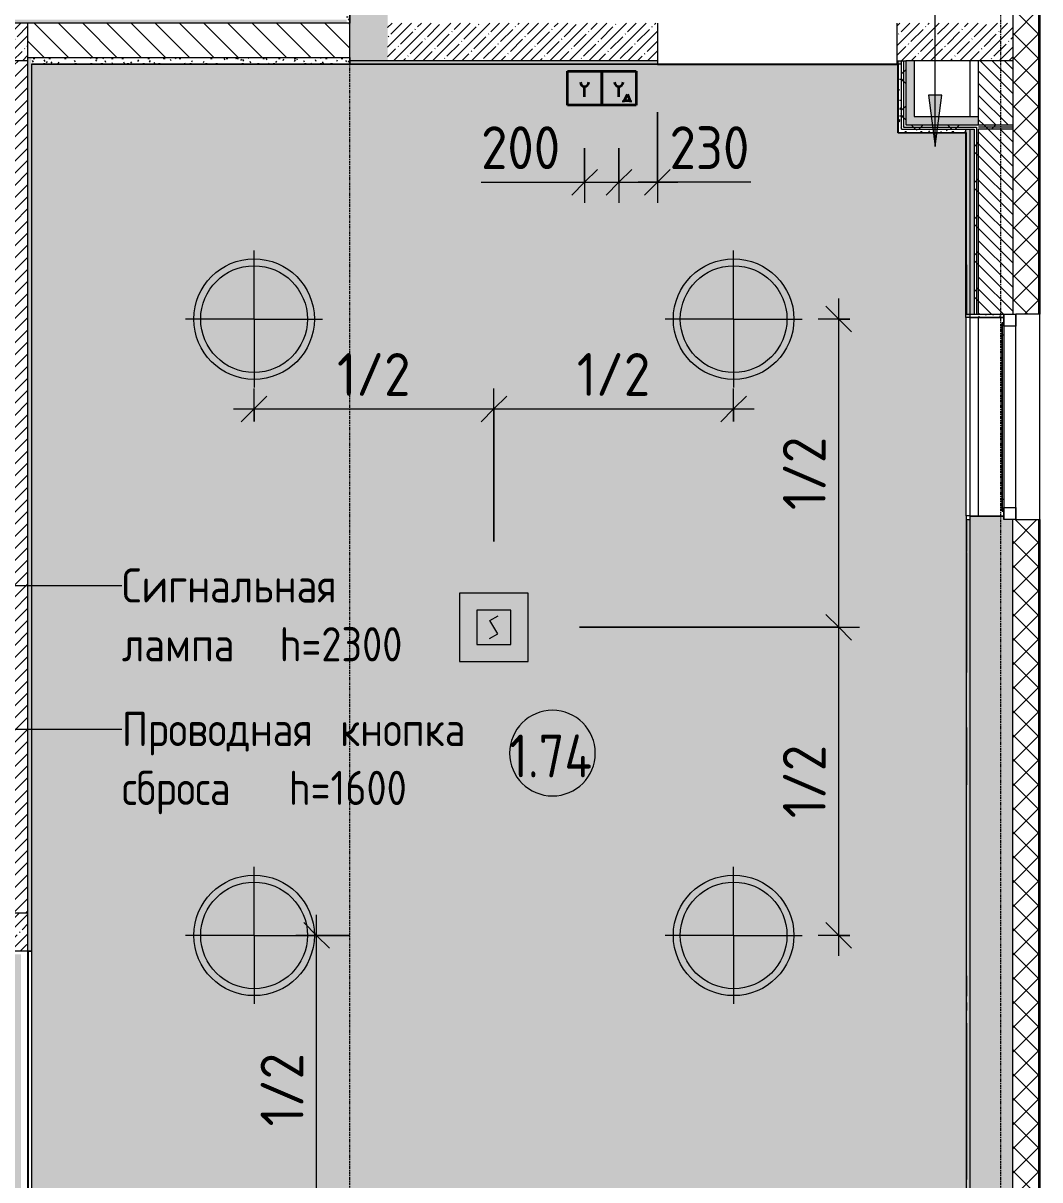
# Model space of a CAD drawing. Header units: millimetres. Extents: x 81610 to 276841, y -8553 to 29000.
# Drawn here: x 119302 to 125238, y 3843 to 10600 of the extents above; entities that cross this region are included whole.
import ezdxf

# ---------------------------------------------------------------- set-up
doc = ezdxf.new("R2010")
doc.units = ezdxf.units.MM
doc.linetypes.add('Осевая', pattern=[31.75, 6.35, -4.7625, 15.875, -4.7625])
for name, color, linetype, lineweight in [('A-ANNO-DIMS', 7, 'Continuous', 9), ('A-ANNO-DIMS-100', 7, 'Continuous', 9), ('A-ANNO-NOTE', 7, 'Continuous', 9), ('A-AREA-IDEN', 7, 'Continuous', 9), ('A-DETL-1', 7, 'Continuous', 35), ('A-GLAZ', 7, 'Continuous', 9), ('A-GLAZ-1', 7, 'Continuous', 13), ('A-WALL', 7, 'Continuous', 9), ('I-WALL', 7, 'Continuous', 9), ('Q-SPCQ', 7, 'Continuous', 9), ('Оси-2', 7, 'Осевая', 9)]:
    doc.layers.add(name, color=color, linetype=linetype, lineweight=lineweight)
for name, color, linetype, lineweight, true_color in [('A-CLNG-1', 7, 'Continuous', 9, 0xeaeaea), ('A-WALL-1', 7, 'Continuous', 9, 0x3c3c3c), ('A-WALL-2', 7, 'Continuous', 9, 0x535353), ('A-WALL-FNSH-1', 7, 'Continuous', 9, 0x3c3c3c), ('G-ANNO-TEXT-1', 7, 'Continuous', 9, 0x3c3c3c), ('I-WALL-1', 7, 'Continuous', 9, 0x535353), ('Q-SPCQ-4', 1, 'Continuous', 9, 0xff0000)]:
    doc.layers.add(name, color=color, linetype=linetype, lineweight=lineweight, true_color=true_color)
doc.layers.add('A-CLNG-PATT-1', color=7, linetype='Continuous', lineweight=9, transparency=1)
doc.styles.add('GOST Common', font='GOST_Common.ttf', dxfattribs={"width": 0.9, "height": 250})
doc.styles.add('GOST Common_1', font='GOST_Common.ttf', dxfattribs={"width": 0.9, "height": 200})
doc.styles.add('ISOCPEUR', font='isocpeur.ttf', dxfattribs={"width": 0.9, "height": 250})
doc.dimstyles.new('ISO-2_5_0_9К_БОЛЬШОЙ', dxfattribs={"dimscale": 304.8, "dimtxt": 248.995294, "dimasz": 0.492126, "dimexe": 0.393701, "dimexo": 0.984252, "dimgap": 0, "dimtad": 1, "dimdec": 0, "dimrnd": 10, "dimzin": 0, "dimdsep": 46, "dimtxsty": 'ISOCPEUR', "dimblk1": 'OBLIQUE', "dimblk2": 'OBLIQUE', "dimsah": 1, "dimcen": 0.09, "dimdle": 0.393701, "dimazin": 0, "dimtfac": 1, "dimtdec": 4, "dimtix": 1, "dimtmove": 0, "dimatfit": 3, "dimfxl": 1, "dimtvp": 1, "dimtolj": 1, "dimtzin": 0, "dimarcsym": 2})
doc.dimstyles.new('ISO-2_5_0_9К_БОЛЬШОЙ_1', dxfattribs={"dimscale": 304.8, "dimtxt": 248.995294, "dimasz": 0.492126, "dimexe": 0.393701, "dimexo": 0.984252, "dimgap": 0, "dimtad": 1, "dimdec": 0, "dimrnd": 10, "dimzin": 0, "dimdsep": 46, "dimtxsty": 'ISOCPEUR', "dimblk1": 'OBLIQUE', "dimblk2": 'OBLIQUE', "dimsah": 1, "dimcen": 0.09, "dimdle": 0.393701, "dimazin": 0, "dimtfac": 1, "dimtdec": 4, "dimtix": 1, "dimtmove": 1, "dimatfit": 3, "dimfxl": 1, "dimtvp": 1, "dimtolj": 1, "dimtzin": 0, "dimarcsym": 2})
pattern_1 = [(45, (0, 0), (-57.024626, 57.024626), []), (45, (57.025, 0), (-57.024626, 57.024626), [100.806, -20.161, 3.353, -16.808])]
pattern_2 = [(0, (0, 0), (121.92, 30.48), [10.058, -81.382, 10.058, -81.382, -487.68]), (0, (0, 0), (121.92, 30.48), [-182.88, 10.058, -172.822, 10.058, -81.382, -213.36]), (0, (0, 0), (121.92, 30.48), [-457.2, 10.058, -50.902, 10.058, -142.342]), (120, (45.72, 15.24), (-87.356454, 90.345817), [10.058, -81.382, 10.058, -81.382, -487.68]), (120, (45.72, 15.24), (-87.356454, 90.345817), [-182.88, 10.058, -172.822, 10.058, -81.382, -213.36]), (120, (45.72, 15.24), (-87.356454, 90.345817), [-457.2, 10.058, -50.902, 10.058, -142.342]), (240, (60.96, 76.2), (-34.563546, -120.825817), [10.058, -81.382, 10.058, -81.382, -487.68]), (240, (60.96, 76.2), (-34.563546, -120.825817), [-182.88, 10.058, -172.822, 10.058, -81.382, -213.36]), (240, (60.96, 76.2), (-34.563546, -120.825817), [-457.2, 10.058, -50.902, 10.058, -142.342])]
pattern_3 = [(45, (0, 0), (-106.06602, 106.06602), []), (135, (0, 0), (-106.06602, -106.06602), [])]

# ---------------------------------------------------------------- blocks, each defined once
blk = doc.blocks.new('120_Окно_СКБ_1Ст - 120_Окно_СКБ_1Ст 1200х2500_h_ с форточкой 3-24161067-Сводный план потолков 1 этажа в осях 23-33')
at = {"layer": 'A-GLAZ'}
for p, q in [((600, -57), (-600, -57)), ((-600, -127), (600, -127))]:
    blk.add_line(p, q, dxfattribs=at)
at = {"layer": 'A-GLAZ-1'}
for p, q in [((-600, -127), (-600, -57)), ((-600, -57), (-530, -57)), ((-530, -57), (-530, -127)), ((530, -127), (530, -57)), ((530, -57), (600, -57)), ((600, -57), (600, -127)), ((-530, -127), (-600, -127)), ((-550, -127), (-550, -137)), ((-480, -137), (-480, -127)), ((480, -137), (480, -127)), ((600, -127), (530, -127)), ((550, -137), (550, -127)), ((-550, -137), (550, -137)), ((550, -137), (-550, -137))]:
    blk.add_line(p, q, dxfattribs=at)
blk = doc.blocks.new('Извещатель потолочный - Монтируемые на перекрытии-30363607-Сводный план потолков 1 этажа в осях 23-33')
at = {"layer": 'Q-SPCQ'}
for p, q in [((-300, 300), (-300, -100)), ((100, 300), (-300, 300)), ((100, -100), (100, 300)), ((0, 200), (-200, 200)), ((-200, 200), (-200, 0)), ((-122.5, 139), (-74.9, 166.5)), ((-100, 100), (-122.5, 139)), ((0, 0), (0, 200)), ((-77.5, 61), (-100, 100)), ((-200, 0), (0, 0)), ((-125.1, 33.5), (-77.5, 61)), ((-300, -100), (100, -100))]:
    blk.add_line(p, q, dxfattribs=at)
blk = doc.blocks.new('Марка_Помещения - Номер-25198446-Сводный план потолков 1 этажа в осях 23-33')
at = {"layer": 'A-AREA-IDEN'}
for start, end in [(360, 180), (180, 360)]:
    blk.add_arc((0, 0), 2.5, start, end, dxfattribs=at)
blk = doc.blocks.new('DIMBLOCK77-Сводный план потолков 1 этажа в осях 23-33')
at = {"layer": 'A-ANNO-DIMS-100'}
for p, q in [((122580, 9870), (122580, 9550.8)), ((122580, 9670.8), (122580, 9870)), ((122780, 9870), (122780, 9550.8)), ((122780, 9670.8), (122780, 9870)), ((121975.3, 9670.8), (122549.4, 9670.8)), ((122460, 9670.8), (122780, 9670.8)), ((122549.4, 9670.8), (122680, 9670.8))]:
    blk.add_line(p, q, dxfattribs=at)
at = {"layer": 'A-ANNO-DIMS-100', "lineweight": 20}
for p, q in [((122580, 9670.8), (122655, 9745.8)), ((122780, 9670.8), (122855, 9745.8)), ((122580, 9670.8), (122505, 9595.8)), ((122780, 9670.8), (122705, 9595.8))]:
    blk.add_line(p, q, dxfattribs=at)
at = {"layer": 'A-ANNO-DIMS-100', "color": 0, "insert": (121975.3, 9997.4), "char_height": 250, "width": 568.858, "attachment_point": 1, "line_spacing_factor": 1.149209, "style": 'ISOCPEUR'}
blk.add_mtext('200', dxfattribs=at)
blk = doc.blocks.new('_Oblique')
at = {"color": 0, "linetype": 'ByBlock', "lineweight": -2}
blk.add_line((-0.5, -0.5), (0.5, 0.5), dxfattribs=at)
blk = doc.blocks.new('DIMBLOCK78-Сводный план потолков 1 этажа в осях 23-33')
at = {"layer": 'A-ANNO-DIMS-100'}
for p, q in [((123005, 10080), (123005, 9550.8)), ((123005, 9670.8), (123005, 10080)), ((122780, 9870), (122780, 9550.8)), ((122780, 9670.8), (122780, 9870)), ((122780, 9670.8), (123125, 9670.8)), ((122975.9, 9670.8), (122892.5, 9670.8)), ((123549.9, 9670.8), (122975.9, 9670.8))]:
    blk.add_line(p, q, dxfattribs=at)
at = {"layer": 'A-ANNO-DIMS-100', "lineweight": 20}
for p, q in [((122780, 9670.8), (122855, 9745.8)), ((123005, 9670.8), (123080, 9745.8)), ((122780, 9670.8), (122705, 9595.8)), ((123005, 9670.8), (122930, 9595.8))]:
    blk.add_line(p, q, dxfattribs=at)
at = {"layer": 'A-ANNO-DIMS-100', "color": 0, "insert": (123075.9, 9997.4), "char_height": 250, "width": 568.858, "attachment_point": 1, "line_spacing_factor": 1.149209, "style": 'ISOCPEUR'}
blk.add_mtext('230', dxfattribs=at)
blk = doc.blocks.new('DIMBLOCK127-Сводный план потолков 1 этажа в осях 23-33')
at = {"layer": 'A-ANNO-DIMS-100', "lineweight": 20}
for p, q in [((121014.8, 5271), (120939.8, 5346)), ((121014.8, 5271), (121089.8, 5196)), ((121014.8, 3471), (120939.8, 3546)), ((121014.8, 3471), (121089.8, 3396))]:
    blk.add_line(p, q, dxfattribs=at)
at = {"layer": 'A-ANNO-DIMS-100'}
for p, q in [((121014.8, 3471), (121014.8, 5391)), ((121208.8, 5271), (120894.8, 5271)), ((121014.8, 5271), (121208.8, 5271)), ((121550, 3471), (120894.8, 3471)), ((121014.8, 3471), (121550, 3471))]:
    blk.add_line(p, q, dxfattribs=at)
at = {"layer": 'A-ANNO-DIMS-100', "color": 0, "insert": (120688.2, 4155.5), "char_height": 250, "width": 517.144, "attachment_point": 1, "rotation": 90, "line_spacing_factor": 1.149209, "style": 'ISOCPEUR'}
blk.add_mtext('1/2', dxfattribs=at)
blk = doc.blocks.new('DIMBLOCK130-Сводный план потолков 1 этажа в осях 23-33')
at = {"layer": 'A-ANNO-DIMS-100'}
for p, q in [((120650, 8273.5), (120650, 8466.1)), ((122050, 7571), (122050, 8466.1)), ((120530, 8346.1), (122050, 8346.1)), ((120650, 8346.1), (120650, 8273.5)), ((122050, 8346.1), (122050, 7571))]:
    blk.add_line(p, q, dxfattribs=at)
at = {"layer": 'A-ANNO-DIMS-100', "lineweight": 20}
for p, q in [((120650, 8346.1), (120725, 8421.1)), ((122050, 8346.1), (122125, 8421.1)), ((120650, 8346.1), (120575, 8271.1)), ((122050, 8346.1), (121975, 8271.1))]:
    blk.add_line(p, q, dxfattribs=at)
at = {"layer": 'A-ANNO-DIMS-100', "color": 0, "insert": (121134.5, 8672.7), "char_height": 250, "width": 517.144, "attachment_point": 1, "line_spacing_factor": 1.149209, "style": 'ISOCPEUR'}
blk.add_mtext('1/2', dxfattribs=at)
blk = doc.blocks.new('DIMBLOCK131-Сводный план потолков 1 этажа в осях 23-33')
at = {"layer": 'A-ANNO-DIMS-100'}
for p, q in [((122050, 7571), (122050, 8466.1)), ((123450, 8273.5), (123450, 8466.1)), ((122050, 8346.1), (123570, 8346.1)), ((122050, 8346.1), (122050, 7571)), ((123450, 8346.1), (123450, 8273.5))]:
    blk.add_line(p, q, dxfattribs=at)
at = {"layer": 'A-ANNO-DIMS-100', "lineweight": 20}
for p, q in [((122050, 8346.1), (122125, 8421.1)), ((123450, 8346.1), (123525, 8421.1)), ((122050, 8346.1), (121975, 8271.1)), ((123450, 8346.1), (123375, 8271.1))]:
    blk.add_line(p, q, dxfattribs=at)
at = {"layer": 'A-ANNO-DIMS-100', "color": 0, "insert": (122534.5, 8672.7), "char_height": 250, "width": 517.144, "attachment_point": 1, "line_spacing_factor": 1.149209, "style": 'ISOCPEUR'}
blk.add_mtext('1/2', dxfattribs=at)
blk = doc.blocks.new('DIMBLOCK132-Сводный план потолков 1 этажа в осях 23-33')
at = {"layer": 'A-ANNO-DIMS-100', "lineweight": 20}
for p, q in [((124064, 7071), (123989, 7146)), ((124064, 7071), (124139, 6996)), ((124064, 5271), (123989, 5346)), ((124064, 5271), (124139, 5196))]:
    blk.add_line(p, q, dxfattribs=at)
at = {"layer": 'A-ANNO-DIMS-100'}
for p, q in [((122550, 7071), (124184, 7071)), ((124064, 7071), (122550, 7071)), ((124064, 5151), (124064, 7071)), ((124128.3, 5271), (123944, 5271)), ((124064, 5271), (124128.3, 5271))]:
    blk.add_line(p, q, dxfattribs=at)
at = {"layer": 'A-ANNO-DIMS-100', "color": 0, "insert": (123737.4, 5955.5), "char_height": 250, "width": 517.144, "attachment_point": 1, "rotation": 90, "line_spacing_factor": 1.149209, "style": 'ISOCPEUR'}
blk.add_mtext('1/2', dxfattribs=at)
blk = doc.blocks.new('DIMBLOCK133-Сводный план потолков 1 этажа в осях 23-33')
at = {"layer": 'A-ANNO-DIMS-100'}
for p, q in [((124064, 7071), (124064, 8991)), ((124128.3, 8871), (123944, 8871)), ((124064, 8871), (124128.3, 8871)), ((122550, 7071), (124184, 7071)), ((124064, 7071), (122550, 7071))]:
    blk.add_line(p, q, dxfattribs=at)
at = {"layer": 'A-ANNO-DIMS-100', "lineweight": 20}
for p, q in [((124064, 8871), (123989, 8946)), ((124064, 8871), (124139, 8796)), ((124064, 7071), (123989, 7146)), ((124064, 7071), (124139, 6996))]:
    blk.add_line(p, q, dxfattribs=at)
at = {"layer": 'A-ANNO-DIMS-100', "color": 0, "insert": (123737.4, 7755.5), "char_height": 250, "width": 517.144, "attachment_point": 1, "rotation": 90, "line_spacing_factor": 1.149209, "style": 'ISOCPEUR'}
blk.add_mtext('1/2', dxfattribs=at)

msp = doc.modelspace()

# ---------------------------------------------------------------- hatches: boundary and pattern name
at = {"layer": 'A-CLNG-PATT-1'}
h = msp.add_hatch(color=256, dxfattribs=at)
h.paths.add_polyline_path([(120869, 170), (120869, 521), (121250, 520), (121250, 170), (124810, 170), (124810, 7721), (124805, 7721), (124805, 9959), (124410, 9960), (124410, 10360), (119350, 10360), (119350, 175), (120230, 175), (120230, 170)])
h.paths.add_polyline_path([(118192.5, 170), (118830, 170), (118830, 175), (119290, 175), (119289, 5160), (111910, 5160), (111909, 6600), (109770, 6600), (109770, 175), (112510, 175), (112510, 520), (112890, 520), (112890.1, 170), (115960, 170), (115960, 520), (116430, 520), (116430, 170), (116845.8, 170)])
h.paths.add_polyline_path([(118680, 5139), (118580, 5139), (118580, 5159), (118680, 5159)])
h.paths.add_polyline_path([(117955, 5139), (117855, 5139), (117855, 5159), (117955, 5157.9)])
at = {"layer": 'A-WALL'}
h = msp.add_hatch(dxfattribs=at)
h.set_pattern_fill('FP_5', color=256, style=0, pattern_type=2)
h.set_pattern_definition([(45, (0, 0), (-70.71068, 70.71068), []), (135, (0, 0), (-70.71068, -70.71068), [])])
h.paths.add_polyline_path([(125230, -250), (125230, 7700), (125080, 7700), (125080, -250)])
h.paths.add_polyline_path([(125080, 8900), (125230, 8900), (125230, 10820), (125080, 10820), (125080, 9999.4)])
h.paths.add_polyline_path([(125230, 13120), (125230, 13670), (125080, 13670), (125080, 13120)])
h.paths.add_polyline_path([(125080, 15220), (125230, 15220), (125230, 21550), (125080, 21550), (125080, 17428)])
h = msp.add_hatch(dxfattribs=at)
h.set_pattern_fill('FP_1', color=256, style=0, pattern_type=2)
h.set_pattern_definition([(135, (0, 0), (-35.35534, -35.35534), [])])
h.paths.add_polyline_path([(125028, 8900), (125080, 8900), (125080, 9980), (124880, 9980), (124880, 8900), (124926.2, 8900)])
h.paths.add_polyline_path([(124880, 10005), (125080, 10005), (125080, 10380), (124880, 10380), (124880, 10055)])
at = {"layer": 'G-ANNO-TEXT-1'}
msp.add_hatch(color=256, dxfattribs=at).paths.add_polyline_path([(124627.1, 9879.5), (124666.6, 10179.5), (124587.6, 10179.5)])
at = {"layer": 'I-WALL'}
h = msp.add_hatch(dxfattribs=at)
h.set_pattern_fill('FP_2', color=256, style=0, pattern_type=2)
h.set_pattern_definition(pattern_1)
h.paths.add_polyline_path([(121430, 10380), (121430, 10825), (121210, 10825), (121210, 10380)])
h.paths.add_polyline_path([(121430, 12225), (121430, 13400), (121210, 13400), (121210, 12225)])
h.paths.add_polyline_path([(121222, 13900), (121430, 13900), (121430, 18600), (121210, 18600), (121210, 13900)])
h = msp.add_hatch(dxfattribs=at)
h.set_pattern_fill('FP_31', color=256, style=0, pattern_type=2)
h.set_pattern_definition(pattern_2)
h.paths.add_polyline_path([(121210, 10600), (121210, 10800), (121190, 10800), (121190, 10600)])
h.paths.add_polyline_path([(121210, 12250), (121210, 12430), (121190, 12430), (121190, 12250)])
h = msp.add_hatch(dxfattribs=at)
h.set_pattern_fill('FP_31', color=256, style=0, pattern_type=2)
h.set_pattern_definition(pattern_2)
h.paths.add_polyline_path([(121190, 10600), (121190, 10620), (111180, 10620), (111180, 10600), (120886, 10600)])
h.paths.add_polyline_path([(110112.1, 10600), (110230, 10600), (110230, 10620), (109130, 10620), (109130, 10600)])
h.paths.add_polyline_path([(107680, 10600), (107680, 10620), (105095, 10620), (105095, 10600), (106071.9, 10600)])
h.paths.add_polyline_path([(103378.4, 10600), (103645, 10600), (103645, 10620), (100809, 10620), (100809, 10600), (102031.7, 10600)])
h = msp.add_hatch(dxfattribs=at)
h.set_pattern_fill('FP_4', color=256, style=0, pattern_type=2)
h.set_pattern_definition([(135, (0, 0), (-70.71068, -70.71068), [])])
h.paths.add_polyline_path([(121210, 10400), (121210, 10600), (119330, 10600), (119330, 10400), (120886, 10400)])
h.paths.add_polyline_path([(111180, 10400), (111930, 10400), (111930, 10600), (111180, 10600)])
h.paths.add_polyline_path([(110150, 10400), (110230, 10400), (110230, 10600), (109105, 10600), (109105, 10400), (110130, 10400)])
h.paths.add_polyline_path([(107350, 10400), (107705, 10400), (107705, 10600), (107350, 10600)])
h = msp.add_hatch(dxfattribs=at)
h.set_pattern_fill('FP_2', color=256, style=0, pattern_type=2)
h.set_pattern_definition(pattern_1)
h.paths.add_polyline_path([(119330, 10380), (119330, 10600), (111930, 10600), (111930, 10380), (116845.8, 10380)])
h = msp.add_hatch(dxfattribs=at)
h.set_pattern_fill('FP_2', color=256, style=0, pattern_type=2)
h.set_pattern_definition(pattern_1)
h.paths.add_polyline_path([(124880, 10380), (125080, 10380), (125080, 10600), (124405, 10600), (124405, 10380), (124505, 10380)])
h.paths.add_polyline_path([(123005, 10380), (123005, 10600), (121430, 10600), (121430, 10380), (122232.7, 10380)])
h = msp.add_hatch(dxfattribs=at)
h.set_pattern_fill('FP_3', color=256, style=0, pattern_type=2)
h.set_pattern_definition([(45, (0, 0), (-35.35534, 35.35534), [])])
h.paths.add_polyline_path([(119330, 5400), (119330, 10380), (119250, 10380), (119250, 5400)])
h = msp.add_hatch(dxfattribs=at)
h.set_pattern_fill('FP_31', color=256, style=0, pattern_type=2)
h.set_pattern_definition(pattern_2)
h.paths.add_polyline_path([(119330, 5180), (119350, 5180), (119350, 10400), (119330, 10400), (119330, 6285.1)])
h = msp.add_hatch(dxfattribs=at)
h.set_pattern_fill('FP_31', color=256, style=0, pattern_type=2)
h.set_pattern_definition(pattern_2)
h.paths.add_polyline_path([(120886, 10360), (121210, 10360), (121210, 10400), (119350, 10400), (119351, 10360), (119539.2, 10360)])
h = msp.add_hatch(dxfattribs=at)
h.set_pattern_fill('FP_31', color=256, style=0, pattern_type=2)
h.set_pattern_definition(pattern_2)
h.paths.add_polyline_path([(123005, 10360), (123005, 10380), (121210, 10380), (121210, 10360), (122232.7, 10360)])
h.paths.add_polyline_path([(124405, 10360), (124430, 10360), (124430, 10380), (124405, 10380)])
h = msp.add_hatch(dxfattribs=at)
h.set_pattern_fill('FP_31', color=256, style=0, pattern_type=2)
h.set_pattern_definition(pattern_2)
h.paths.add_polyline_path([(124410, 9980), (124430, 9980), (124430, 10380), (124410, 10380), (124410, 9999.4)])
h = msp.add_hatch(dxfattribs=at)
h.set_pattern_fill('FP_41', color=256, style=0, pattern_type=2)
h.set_pattern_definition(pattern_3)
h.paths.add_polyline_path([(124430, 9980), (124442.5, 9980), (124442.5, 10380), (124430, 10380), (124430, 9999.4)])
h = msp.add_hatch(dxfattribs=at)
h.set_pattern_fill('FP_41', color=256, style=0, pattern_type=2)
h.set_pattern_definition(pattern_3)
h.paths.add_polyline_path([(124442.5, 9992.5), (124455, 9992.5), (124455, 10380), (124442.5, 10380), (124442.5, 9999.4)])
for points in [[(124455, 10005), (124505, 10005), (124505, 10380), (124455, 10380)], [(124880, 10005), (124880, 10055), (124505, 10055), (124505, 10005)], [(124805, 8879.5), (124830, 8879.5), (124830, 8900), (124855, 8900), (124855, 9980), (124805, 9980), (124805, 9070.8)]]:
    msp.add_hatch(color=256, dxfattribs=at).paths.add_polyline_path(points)
h = msp.add_hatch(dxfattribs=at)
h.set_pattern_fill('FP_41', color=256, style=0, pattern_type=2)
h.set_pattern_definition(pattern_3)
h.paths.add_polyline_path([(125080, 9992.5), (125080, 10005), (124455, 10005), (124455, 9992.5), (124926.2, 9992.5)])
h = msp.add_hatch(dxfattribs=at)
h.set_pattern_fill('FP_31', color=256, style=0, pattern_type=2)
h.set_pattern_definition(pattern_2)
h.paths.add_polyline_path([(124589.5, 9960), (124810, 9960), (124810, 9980), (124410, 9980), (124410, 9960)])
h = msp.add_hatch(dxfattribs=at)
h.set_pattern_fill('FP_41', color=256, style=0, pattern_type=2)
h.set_pattern_definition(pattern_3)
h.paths.add_polyline_path([(124880, 9980), (125080, 9980), (125080, 9992.5), (124880, 9992.5)])
h.paths.add_polyline_path([(124810, 9980), (124867.5, 9980), (124867.5, 9992.5), (124442.5, 9992.5), (124442.5, 9980), (124805, 9980)])
h = msp.add_hatch(dxfattribs=at)
h.set_pattern_fill('FP_31', color=256, style=0, pattern_type=2)
h.set_pattern_definition(pattern_2)
h.paths.add_polyline_path([(124810, 160), (124830, 160), (124830, 7700), (124810, 7700), (124810, 2570.8)])
h.paths.add_polyline_path([(124810, 8900), (124830, 8900), (124830, 9980), (124810, 9980), (124810, 9070.8)])
h = msp.add_hatch(dxfattribs=at)
h.set_pattern_fill('FP_41', color=256, style=0, pattern_type=2)
h.set_pattern_definition(pattern_3)
h.paths.add_polyline_path([(124867.5, 8900), (124867.5, 9980), (124855, 9980), (124855, 8900)])
h = msp.add_hatch(dxfattribs=at)
h.set_pattern_fill('FP_41', color=256, style=0, pattern_type=2)
h.set_pattern_definition(pattern_3)
h.paths.add_polyline_path([(124880, 8900), (124880, 9992.5), (124867.5, 9992.5), (124867.5, 8900)])
h = msp.add_hatch(dxfattribs=at)
h.set_pattern_fill('FP_31', color=256, style=0, pattern_type=2)
h.set_pattern_definition(pattern_2)
h.paths.add_polyline_path([(125028, 8880), (125028, 8900), (124830, 8900), (124830, 8880), (124926.2, 8880)])
h = msp.add_hatch(dxfattribs=at)
h.set_pattern_fill('FP_2', color=256, style=0, pattern_type=2)
h.set_pattern_definition(pattern_1)
h.paths.add_polyline_path([(124926.2, -100), (125080, -100), (125080, 7700), (125028, 7700), (125028, 7720), (124830, 7720), (124830, -100)])
h = msp.add_hatch(dxfattribs=at)
h.set_pattern_fill('FP_2', color=256, style=0, pattern_type=2)
h.set_pattern_definition(pattern_1)
h.paths.add_polyline_path([(119330, 5180), (119330, 5400), (118430, 5400), (118430, 5180), (119290, 5180)])
h.paths.add_polyline_path([(116845.8, 5180), (117380, 5180), (117380, 5400), (111930, 5400), (111930, 5180), (114152.3, 5180)])

# ---------------------------------------------------------------- linework, layer by layer
at = {"layer": 'A-ANNO-NOTE'}
for p, q in [((120650, 8871), (120650, 9271)), ((123450, 8871), (123450, 9271)), ((120650, 8871), (120250, 8871)), ((120650, 8871), (120650, 8471)), ((120650, 8871), (121050, 8871)), ((123450, 8871), (123050, 8871)), ((123450, 8871), (123450, 8471)), ((123450, 8871), (123850, 8871)), ((120650, 5271), (120650, 5671)), ((123450, 5271), (123450, 5671)), ((120650, 5271), (120250, 5271)), ((120650, 5271), (120650, 4871)), ((120650, 5271), (121050, 5271)), ((123450, 5271), (123050, 5271)), ((123450, 5271), (123450, 4871)), ((123450, 5271), (123850, 5271))]:
    msp.add_line(p, q, dxfattribs=at)
for centre, radius in [((120650, 8871), 352), ((123450, 8871), 352), ((120650, 8871), 311.5), ((123450, 8871), 311.5), ((120650, 5271), 352), ((123450, 5271), 352), ((120650, 5271), 311.5), ((123450, 5271), 311.5)]:
    msp.add_circle(centre, radius, dxfattribs=at)
at = {"layer": 'A-CLNG-1'}
for p, q in [((119350, 10360), (119350, 175)), ((121210, 10360), (119351, 10360)), ((124410, 10360), (121210, 10360)), ((124805, 9959), (124410, 9959)), ((125028, 8879.8), (124830, 8879.8)), ((125028, 8879.6), (124830, 8879.6)), ((124830, 8879.5), (124830, 7721)), ((124810, 170), (124810, 7721)), ((124830, 7721), (125028, 7721))]:
    msp.add_line(p, q, dxfattribs=at)
at = {"layer": 'A-DETL-1'}
for p, q in [((122480, 10320), (122680, 10320)), ((122480, 10120), (122480, 10320)), ((122680, 10320), (122680, 10120)), ((122680, 10320), (122880, 10320)), ((122680, 10120), (122680, 10320)), ((122880, 10320), (122880, 10120)), ((122580, 10170), (122580, 10230)), ((122780, 10170), (122780, 10230)), ((122807.4, 10138.2), (122807.4, 10148.2)), ((122807.4, 10148.2), (122848.2, 10148.2)), ((122813.2, 10148.2), (122830.1, 10184.5)), ((122830.1, 10184.5), (122843.2, 10148.2)), ((122848.2, 10148.2), (122848.2, 10138.2)), ((122680, 10120), (122480, 10120)), ((122880, 10120), (122680, 10120))]:
    msp.add_line(p, q, dxfattribs=at)
for centre in [(122580, 10255), (122780, 10255)]:
    msp.add_arc(centre, 25, 180, 0, dxfattribs=at)
at = {"layer": 'A-WALL'}
for p, q in [((125080, 10820), (125080, 8900)), ((125230, 10820), (125230, 8900)), ((125233, 10820), (125233, 8900)), ((121210, 10360), (119350, 10360)), ((123005, 10380), (121210, 10380)), ((124405, 10380), (124455, 10380)), ((124430, 9980), (124430, 10380)), ((124442.5, 10380), (124442.5, 9992.5)), ((124455, 10380), (124455, 10005)), ((124455, 10005), (125080, 10005)), ((124430, 9980), (124855, 9980)), ((124442.5, 9992.5), (124867.5, 9992.5)), ((124855, 9980), (124855, 8900)), ((124867.5, 9992.5), (124867.5, 8900)), ((125080, 9992.5), (124880, 9992.5)), ((124880, 8900), (124880, 9980)), ((125080, 9980), (124880, 9980)), ((124830, 7720), (124830, 150)), ((125230, 7700), (125230, -250)), ((125233, 7700), (125233, -253)), ((119330, 5400), (118430, 5400)), ((119330, 2925), (119330, 5179))]:
    msp.add_line(p, q, dxfattribs=at)
at = {"layer": 'A-WALL-1'}
for p, q in [((121210, 10360), (121210, 10825)), ((121210, 10800), (121210, 10600)), ((121210, 10600), (111180, 10600)), ((119330, 5179), (119330, 10600)), ((123005, 10600), (123005, 10360)), ((124405, 10360), (124405, 10600)), ((119330, 10380), (111930, 10380)), ((119330, 10400), (121210, 10400)), ((121210, 10400), (121210, 10360)), ((123005, 10360), (121210, 10360)), ((124430, 10360), (124405, 10360)), ((124410, 10359.5), (124410, 10380)), ((125080, 10380), (124455, 10380)), ((124505, 10380), (124505, 10055)), ((124880, 10005), (124880, 10380)), ((124505, 10055), (124880, 10055)), ((124805, 8879.5), (124805, 9980)), ((124810, 9960), (124805, 9960)), ((124810, 9188.3), (124810, 9960)), ((124830, 9980), (124830, 8880)), ((124830, 8879.5), (124805, 8879.5)), ((124810, 8900), (125028, 8900)), ((125028, 8880), (124830, 8880)), ((125230, 8900), (125098, 8900)), ((124830, 7720), (125028, 7720)), ((124810, 7700), (124830, 7700)), ((125080, -100), (125080, 7700)), ((125098, 7700), (125230, 7700)), ((118430, 5180), (119351, 5180))]:
    msp.add_line(p, q, dxfattribs=at)
at = {"layer": 'A-WALL-2'}
msp.add_line((125238, 7700), (125238, 8900), dxfattribs=at)
at = {"layer": 'A-WALL-FNSH-1'}
for p, q in [((125238, 10820), (125238, 8900)), ((119351, 10359), (119351, 5179)), ((123005, 10359), (119351, 10359)), ((121210, 10360), (123005, 10360)), ((123005, 10360), (123005, 10359)), ((124405, 10359), (124405, 10360)), ((124405, 10360), (124405.5, 10360)), ((124405.5, 10359), (124405, 10359)), ((124405.5, 10360), (124405.5, 10359)), ((124409, 9959), (124409, 10359.5)), ((124409, 10359.5), (124410, 10359.5)), ((124410, 10359.5), (124410, 9960)), ((124805, 9959), (124409, 9959)), ((124410, 9960), (124805, 9960)), ((124809, 9278.1), (124809, 9753.8)), ((124809, 9753.8), (124810, 9753.8)), ((124810, 9278.1), (124809, 9278.1)), ((124809, 8900), (124809, 9188.3)), ((124809, 9188.3), (124810, 9188.3)), ((124810, 9188.3), (124810, 8900)), ((124810, 8900), (124809, 8900)), ((124830, 8879), (124830, 8880)), ((125028, 8879), (124830, 8879)), ((125238, 8900), (125230, 8900)), ((124830, 7721), (124830, 7721)), ((124830, 7720), (124830, 7721)), ((124809, 7692.8), (124809, 7700.8)), ((124809, 7700.8), (124810, 7700.8)), ((124810, 7692.8), (124809, 7692.8)), ((125230, 7700), (125238, 7700)), ((125238, 7700), (125238, -258)), ((124809, 7507.4), (124809, 7513.8)), ((124809, 7513.8), (124810, 7513.8)), ((124810, 7197.3), (124809, 7197.3)), ((124809, 6262.2), (124809, 6553.8)), ((124809, 6553.8), (124810, 6553.8)), ((124810, 6078.1), (124809, 6078.1)), ((124809, 5028.8), (124809, 5428.3)), ((124809, 5428.3), (124810, 5428.3)), ((119330, 5179), (119351, 5179)), ((119331, 5179), (119331, 2925)), ((124810, 5028.8), (124809, 5028.8)), ((124809, 4856.4), (124809, 4935.3)), ((124809, 4935.3), (124810, 4935.3)), ((124810, 4856.4), (124809, 4856.4)), ((124809, 4757.7), (124809, 4835.9)), ((124809, 4835.9), (124810, 4835.9)), ((124810, 4757.7), (124809, 4757.7)), ((124809, 3842.9), (124809, 4097.9)), ((124809, 4097.9), (124810, 4097.9)), ((124809, 3862.7), (124810, 3862.7)), ((124810, 3852.4), (124809, 3852.4))]:
    msp.add_line(p, q, dxfattribs=at)
at = {"layer": 'G-ANNO-TEXT-1'}
for p, q in [((124627.1, 9879.5), (124627.1, 11580.9)), ((124666.6, 10179.5), (124587.6, 10179.5)), ((124587.6, 10179.5), (124627.1, 9879.5)), ((124627.1, 9879.5), (124666.6, 10179.5)), ((118584.2, 7315.4), (119878.4, 7315.4)), ((118584.2, 6476.5), (119878.4, 6476.5))]:
    msp.add_line(p, q, dxfattribs=at)
at = {"layer": 'I-WALL-1'}
for p, q in [((124405, 10360), (123005, 10360)), ((123005, 10360), (124405, 10360)), ((123005, 10359), (124405, 10359)), ((124830, 10380), (124830, 10055)), ((124805, 8879.5), (124805, 7721)), ((124830, 8879), (124830, 7721)), ((124880, 7721), (124880, 8879.6)), ((124830, 7721), (124805, 7721)), ((124809, 7667.9), (124810, 7667.9)), ((124810, 7546.3), (124809, 7546.3)), ((124809, 7518.8), (124809, 7546.3)), ((124809, 7518.8), (124810, 7518.8)), ((124809, 7507.4), (124809, 6807.4)), ((124809, 7487.6), (124810, 7487.6)), ((124810, 7487.2), (124809, 7487.2)), ((124809, 7277.5), (124810, 7277.5)), ((124810, 7149.9), (124809, 7149.9)), ((124810, 7125.2), (124809, 7125.2)), ((124810, 7091.4), (124809, 7091.4)), ((124809, 7074.4), (124810, 7074.4)), ((124810, 7049.9), (124809, 7049.9)), ((124810, 7025.3), (124809, 7025.3)), ((124810, 7008.4), (124809, 7008.4)), ((124809, 7003), (124810, 7003)), ((124810, 6974.5), (124809, 6974.5)), ((124810, 6949.9), (124809, 6949.9)), ((124809, 6828.1), (124810, 6828.1)), ((124810, 6815.4), (124809, 6815.4)), ((124810, 6647), (124809, 6647)), ((124809, 6485.9), (124810, 6485.9)), ((124809, 6422.7), (124810, 6422.7)), ((124809, 6417.3), (124810, 6417.3)), ((124810, 6329.7), (124809, 6329.7)), ((124809, 6302.2), (124810, 6302.2)), ((124809, 5562.2), (124809, 6262.2)), ((124809, 6242.3), (124810, 6242.3)), ((124809, 6241.9), (124810, 6241.9)), ((124809, 6224.7), (124810, 6224.7)), ((124810, 6149.6), (124809, 6149.6)), ((124809, 6032.3), (124810, 6032.3)), ((124810, 5939.5), (124809, 5939.5)), ((124810, 5914.8), (124809, 5914.8)), ((124810, 5881), (124809, 5881)), ((124810, 5864), (124809, 5864)), ((124810, 5839.5), (124809, 5839.5)), ((124810, 5814.9), (124809, 5814.9)), ((124810, 5798), (124809, 5798)), ((124810, 5764.1), (124809, 5764.1)), ((124809, 5757.7), (124810, 5757.7)), ((124810, 5739.5), (124809, 5739.5)), ((124809, 5582.8), (124810, 5582.8)), ((124810, 5570.1), (124809, 5570.1)), ((124810, 5401.7), (124809, 5401.7)), ((124809, 5224.9), (124810, 5224.9)), ((124809, 5187.8), (124810, 5187.8)), ((124809, 5137.1), (124810, 5137.1)), ((124810, 5106.7), (124809, 5106.7)), ((124809, 5086.4), (124810, 5086.4)), ((124809, 5079.3), (124810, 5079.3)), ((124809, 5035.7), (124810, 5035.7)), ((124809, 5028.8), (124809, 4949.1)), ((124809, 4985), (124810, 4985)), ((124809, 4949.1), (124810, 4949.1)), ((124809, 4921.7), (124810, 4921.7)), ((124809, 4757.7), (124809, 4097.9)), ((124809, 4741.4), (124810, 4741.4)), ((124809, 4741), (124810, 4741)), ((124809, 4636), (124810, 4636)), ((124810, 4575.7), (124809, 4575.7)), ((124810, 4551.1), (124809, 4551.1)), ((124810, 4531.3), (124809, 4531.3)), ((124810, 4517.2), (124809, 4517.2)), ((124810, 4500.3), (124809, 4500.3)), ((124810, 4475.7), (124809, 4475.7)), ((124810, 4451.2), (124809, 4451.2)), ((124809, 4449.3), (124810, 4449.3)), ((124810, 4434.2), (124809, 4434.2)), ((124809, 4421.8), (124810, 4421.8)), ((124810, 4400.4), (124809, 4400.4)), ((124810, 4375.7), (124809, 4375.7)), ((124809, 4256.8), (124810, 4256.8)), ((124810, 4243.9), (124809, 4243.9)), ((124809, 4105.3), (124810, 4105.3)), ((124810, 4094.6), (124809, 4094.6)), ((124809, 4081.9), (124810, 4081.9)), ((124810, 4069.2), (124809, 4069.2)), ((124810, 4036.7), (124809, 4036.7)), ((124809, 4036), (124810, 4036)), ((124809, 3948.8), (124810, 3948.8)), ((124810, 3900.7), (124809, 3900.7)), ((124810, 3844.1), (124809, 3844.1))]:
    msp.add_line(p, q, dxfattribs=at)
at = {"layer": 'I-WALL-1', "flags": 128}
for points in [[(124809, 5028.8), (124809, 5032), (124809, 5033.7), (124809, 5033.9), (124809, 5032.5), (124809, 5029.5), (124809, 5025.2), (124809, 5019.5), (124809, 5012.7)], [(124809, 5012.7), (124809, 5005.3), (124809, 4997.2), (124809, 4988.6), (124809, 4979.8), (124809, 4971.1), (124809, 4962.5), (124809, 4954.5), (124809, 4947.1), (124809, 4940.7), (124809, 4935.3)], [(124809, 4934.1), (124809, 4938.5), (124809, 4943.3), (124809, 4948.3), (124809, 4953.4), (124809, 4958.4), (124809, 4963.2), (124809, 4967.7), (124809, 4971.6), (124809, 4974.9), (124809, 4977.5), (124809, 4979.3), (124809, 4980.2), (124809, 4980.3), (124809, 4979.4), (124809, 4977.7), (124809, 4975.2), (124809, 4972), (124809, 4968.1)], [(124809, 4968.1), (124809, 4963.8), (124809, 4959), (124809, 4954), (124809, 4948.9), (124809, 4943.9), (124809, 4939), (124809, 4934.6), (124809, 4930.7), (124809, 4927.4), (124809, 4924.8), (124809, 4923), (124809, 4922.1), (124809, 4922), (124809, 4922.8), (124809, 4924.5), (124809, 4927), (124809, 4930.3), (124809, 4934.1)], [(124809, 4923), (124809, 4925.8), (124809, 4928.8), (124809, 4931.9), (124809, 4935), (124809, 4938.1), (124809, 4940.9), (124809, 4943.4), (124809, 4945.6), (124809, 4947.3), (124809, 4948.5), (124809, 4949.2), (124809, 4949.2), (124809, 4948.7), (124809, 4947.7), (124809, 4946.1), (124809, 4944), (124809, 4941.5)], [(124809, 4941.5), (124809, 4938.7), (124809, 4935.7), (124809, 4932.6), (124809, 4929.5), (124809, 4926.5), (124809, 4923.6), (124809, 4921.1), (124809, 4918.9), (124809, 4917.2), (124809, 4916), (124809, 4915.4), (124809, 4915.3), (124809, 4915.8), (124809, 4916.9), (124809, 4918.5), (124809, 4920.5), (124809, 4923)], [(124809, 4856.4), (124809, 4860.3), (124809, 4864), (124809, 4867.5), (124809, 4870.7), (124809, 4873.5), (124809, 4875.8), (124809, 4877.6), (124809, 4878.7), (124809, 4879.3), (124809, 4879.2), (124809, 4878.4), (124809, 4877), (124809, 4875.1), (124809, 4872.6), (124809, 4869.6)], [(124809, 4869.6), (124809, 4866.2), (124809, 4862.4), (124809, 4858.4), (124809, 4854.3), (124809, 4850.3), (124809, 4846.4), (124809, 4842.8), (124809, 4839.6), (124809, 4836.9), (124809, 4834.7), (124809, 4833.2), (124809, 4832.4), (124809, 4832.2), (124809, 4832.8), (124809, 4834), (124809, 4835.9)]]:
    msp.add_lwpolyline(points, dxfattribs=at)
at = {"layer": 'I-WALL-1'}
msp.add_open_spline([(124809, 7692.8), (124809, 7598), (124809, 7548.9), (124809, 7513.8)], degree=3, dxfattribs=at)
for points, knots in [([(124809, 6149.6), (124809, 6186.9), (124809, 6222.5), (124809, 6317.9), (124809, 6366.5), (124809, 6402.9), (124809, 6485.9)], [-1.618625, -1.618625, -1.618625, -1.618625, -1.25295, -0.819442, -0.382944, 0, 0, 0, 0]), ([(124809, 6485.9), (124809, 6402.9), (124809, 6366.5), (124809, 6317.9), (124809, 6222.5), (124809, 6186.9), (124809, 6149.6)], [0, 0, 0, 0, 0.382944, 0.819442, 1.25295, 1.618625, 1.618625, 1.618625, 1.618625]), ([(124809, 6417.3), (124809, 6360.3), (124809, 6341.9), (124809, 6285), (124809, 6250.4), (124809, 6224.7)], [-1.001889, -1.001889, -1.001889, -1.001889, -0.668879, -0.322024, 0, 0, 0, 0]), ([(124809, 6224.7), (124809, 6250.4), (124809, 6285), (124809, 6341.9), (124809, 6360.3), (124809, 6417.3)], [0, 0, 0, 0, 0.322024, 0.668879, 1.001889, 1.001889, 1.001889, 1.001889]), ([(124809, 4636), (124809, 4526.7), (124809, 4468.4), (124809, 4364.8), (124809, 4282.3), (124809, 4243.9)], [0, 0, 0, 0, 0.787044, 1.615544, 2.248132, 2.248132, 2.248132, 2.248132]), ([(124809, 4105.3), (124809, 4022.3), (124809, 3985.9), (124809, 3941.1), (124809, 3884.8), (124809, 3862.7)], [0, 0, 0, 0, 0.382944, 0.819442, 1.155717, 1.155717, 1.155717, 1.155717]), ([(124809, 3852.4), (124809, 3874.4), (124809, 3930.7), (124809, 3975.4), (124809, 4011.8), (124809, 4094.6)], [-1.156302, -1.156302, -1.156302, -1.156302, -0.819442, -0.382944, 0, 0, 0, 0]), ([(124809, 3844.1), (124809, 3869.8), (124809, 3904.4), (124809, 3961.4), (124809, 3979.7), (124809, 4036.7)], [0, 0, 0, 0, 0.322024, 0.668879, 1.001889, 1.001889, 1.001889, 1.001889]), ([(124809, 4036), (124809, 3979.2), (124809, 3960.9), (124809, 3904.2), (124809, 3869.7), (124809, 3844.1)], [-1.001889, -1.001889, -1.001889, -1.001889, -0.668879, -0.322024, 0, 0, 0, 0])]:
    msp.add_open_spline(points, degree=3, knots=knots, dxfattribs=at)
at = {"layer": 'Оси-2'}
for p, q in [((121210, 593.7), (121210, 19415.1)), ((125010, 593.7), (125010, 19415.1))]:
    msp.add_line(p, q, dxfattribs=at)

# ---------------------------------------------------------------- block references
at = {"layer": 'A-AREA-IDEN', "xscale": 99.99999999999993, "yscale": 99.99999999999993, "zscale": 99.99999999999993}
msp.add_blockref('Марка_Помещения - Номер-25198446-Сводный план потолков 1 этажа в осях 23-33', (122392.2, 6335.7), dxfattribs=at)
at = {"layer": 'A-GLAZ', "rotation": 269.9999999999999}
msp.add_blockref('120_Окно_СКБ_1Ст - 120_Окно_СКБ_1Ст 1200х2500_h_ с форточкой 3-24161067-Сводный план потолков 1 этажа в осях 23-33', (125155, 8300), dxfattribs=at)
at = {"layer": 'Q-SPCQ-4'}
msp.add_blockref('Извещатель потолочный - Монтируемые на перекрытии-30363607-Сводный план потолков 1 этажа в осях 23-33', (122150, 6971), dxfattribs=at)

# ---------------------------------------------------------------- texts
at = {"layer": 'A-AREA-IDEN', "insert": (122141.3, 6444.3), "char_height": 250, "width": 627.721, "attachment_point": 1, "style": 'GOST Common'}
msp.add_mtext('1.74', dxfattribs=at)
at = {"layer": 'G-ANNO-TEXT-1', "char_height": 200, "attachment_point": 1, "style": 'GOST Common_1'}
for s, insert, width in [('Сигнальная', (119878.4, 7415.4), 1616.202), ('\\fGOST Common|b0|i0|c204|p34|;\\W.9; ', (121211.9, 7415.4), 79.367), ('  h=2300', (120580.9, 7071.4), 1103.924), ('лампа', (119878.4, 7071.4), 851.392), ('Проводная', (119878.4, 6576.5), 1464.683), ('\\fGOST Common|b0|i0|c204|p34|;\\W.9; ', (121086.9, 6576.5), 79.367), ('\\fGOST Common|b0|i0|c204|p34|;\\W.9; ', (121956.1, 6576.5), 79.367), ('кнопка', (121152.4, 6576.5), 974.05), ('сброса', (119878.4, 6232.6), 916.329), ('  h=1600', (120634.5, 6232.6), 1060.633)]:
    msp.add_mtext(s, dxfattribs=dict(at, insert=insert, width=width))

# ---------------------------------------------------------------- dimensions: what is measured, and where the dimension line sits
at = {"layer": 'A-ANNO-DIMS'}
for base, p1, p2, override, picture, middle in [((123005, 9670.8), (122780, 10170), (123005, 10380), {"dimpost": '<>', "dimfxl": 307.774268}, 'DIMBLOCK78-Сводный план потолков 1 этажа в осях 23-33', (123360.3, 9830.7)), ((122780, 9670.8), (122580, 10170), (122780, 10170), {"dimpost": '<>', "dimfxl": 200}, 'DIMBLOCK77-Сводный план потолков 1 этажа в осях 23-33', (122259.8, 9830.7))]:
    dim = msp.add_linear_dim(base=base, p1=p1, p2=p2, dimstyle='ISO-2_5_0_9К_БОЛЬШОЙ_1', override=override, dxfattribs=at)
    dim.commit()
    dim.dimension.update_dxf_attribs({"geometry": picture, "text_midpoint": middle, "dimtype": 160})
for base, p1, p2, override, picture, middle in [((124064, 8871), (122250, 7071), (123828.3, 8871), {"dimpost": '<>', "dimfxl": 2393.956082}, 'DIMBLOCK133-Сводный план потолков 1 этажа в осях 23-33', (123939, 7971)), ((124064, 7071), (123828.3, 5271), (122250, 7071), {"dimpost": '<>', "dimfxl": 2393.956082}, 'DIMBLOCK132-Сводный план потолков 1 этажа в осях 23-33', (123939, 6171)), ((121014.8, 5271), (121850, 3471), (120908.8, 5271), {"dimpost": '<>', "dimfxl": 2031.238202}, 'DIMBLOCK127-Сводный план потолков 1 этажа в осях 23-33', (120889.8, 4371))]:
    dim = msp.add_linear_dim(base=base, p1=p1, p2=p2, angle=90, text='1/2', dimstyle='ISO-2_5_0_9К_БОЛЬШОЙ', override=override, dxfattribs=at)
    dim.commit()
    dim.dimension.update_dxf_attribs({"geometry": picture, "text_midpoint": middle})
for base, p1, p2, picture, middle in [((122050, 8346.1), (120650, 8573.5), (122050, 7271), 'DIMBLOCK130-Сводный план потолков 1 этажа в осях 23-33', (121350, 8471.1)), ((123450, 8346.1), (122050, 7271), (123450, 8573.5), 'DIMBLOCK131-Сводный план потолков 1 этажа в осях 23-33', (122750, 8471.1))]:
    dim = msp.add_linear_dim(base=base, p1=p1, p2=p2, text='1/2', dimstyle='ISO-2_5_0_9К_БОЛЬШОЙ', override={"dimpost": '<>', "dimfxl": 1912.199323}, dxfattribs=at)
    dim.commit()
    dim.dimension.update_dxf_attribs({"geometry": picture, "text_midpoint": middle})

doc.saveas('drawing.dxf')
